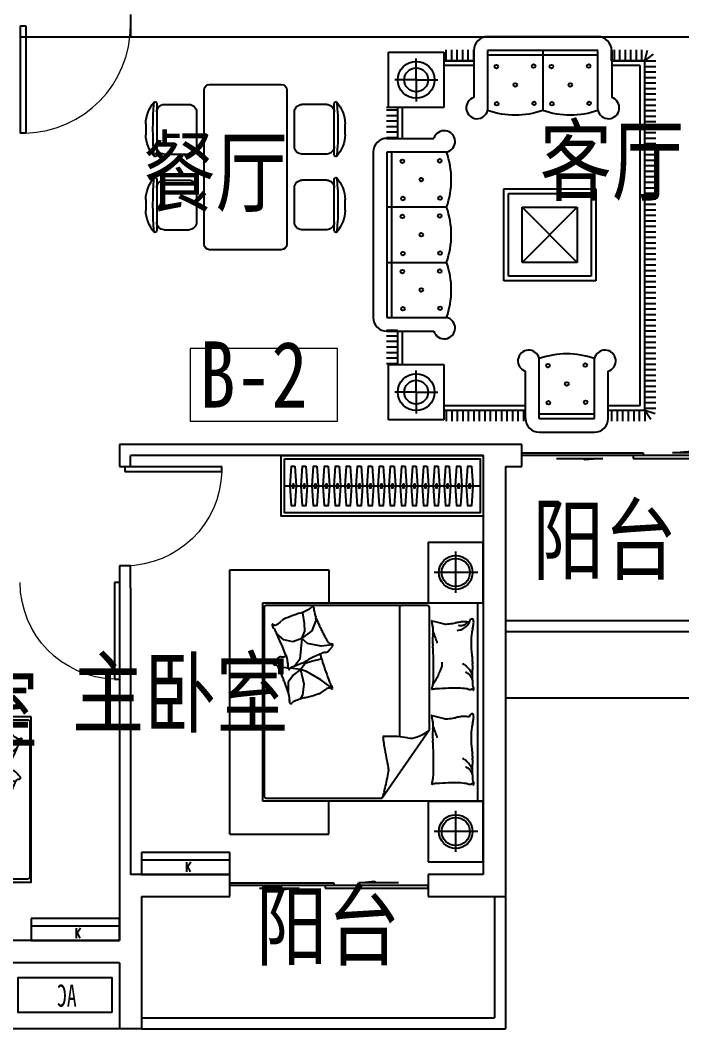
# Model space of a CAD drawing. Extents: x 963421 to 998221, y -625243 to -609443.
# Drawn here: x 984521 to 990521, y -625243 to -616093 of the extents above; entities that cross this region are included whole.
import ezdxf

# ---------------------------------------------------------------- set-up
doc = ezdxf.new("R2010")
doc.units = 0
doc.header["$LTSCALE"] = 1000
doc.header["$MEASUREMENT"] = 0
doc.linetypes.add('HIDDEN', pattern=[7.5, 5, -2.5])
doc.layers.get('0').update_dxf_attribs({"linetype": 'CONTINUOUS'})
for name, color, linetype in [('BATH', 8, 'CONTINUOUS'), ('Elec(电器)', 33, 'CONTINUOUS'), ('FURN', 8, 'CONTINUOUS'), ('j家具示意', 8, 'CONTINUOUS'), ('WALL', 2, 'CONTINUOUS'), ('WINDOW', 4, 'CONTINUOUS'), ('家具示意', 8, 'CONTINUOUS')]:
    doc.layers.add(name, color=color, linetype=linetype)
doc.layers.add('文字标注', color=121, linetype='CONTINUOUS', lineweight=0)
doc.styles.add('-黑体', font='simhei.ttf', dxfattribs={"width": 0.8})
doc.styles.add('_ZBHZ', font='simhei.ttf', dxfattribs={"width": 0.8})
doc.styles.add('DIM_FONT', font='ZBTXT.shx', dxfattribs={"width": 0.8})

# ---------------------------------------------------------------- blocks, each defined once
blk = doc.blocks.new('A$C6CA9292A')
at = {"layer": 'FURN'}
for p, q in [((2038.7, 3587), (1038.7, 3587)), ((140.9, 2945.7), (140.9, 3445.7)), ((140.9, 3445.7), (640.9, 3445.7)), ((390.9, 3195.7), (390.9, 3390.8)), ((640.9, 3445.7), (640.9, 2945.7)), ((663.3, 3367.5), (663.3, 3467.5)), ((713.3, 3367.5), (713.3, 3467.5)), ((763.3, 3367.5), (763.3, 3467.5)), ((813.3, 3367.5), (813.3, 3467.5)), ((863.3, 3367.5), (863.3, 3467.5)), ((913.3, 3367.5), (913.3, 3467.5)), ((913.7, 3462), (913.7, 3035.3)), ((2038.7, 3462), (1038.7, 3462)), ((1038.7, 3462), (1038.7, 2920.3)), ((2038.7, 3420.3), (1038.7, 3420.3)), ((1538.7, 3462), (1538.7, 2920.3)), ((2038.7, 2920.3), (2038.7, 3462)), ((2163.3, 3367.5), (2163.3, 3467.5)), ((2163.7, 3462), (2163.7, 3035.3)), ((2188.3, 3367.5), (2188.3, 3467.5)), ((2238.3, 3367.5), (2238.3, 3467.5)), ((2288.3, 3367.5), (2288.3, 3467.5)), ((2338.3, 3367.5), (2338.3, 3467.5)), ((2388.3, 3367.5), (2388.3, 3467.5)), ((2438.3, 3367.5), (2438.3, 3467.5)), ((2463.3, 3367.5), (2489.1, 3464.1)), ((2463.3, 3367.5), (2542.6, 3428.4)), ((640.9, 3367.5), (913.7, 3367.5)), ((913.7, 3367.5), (640.9, 3367.5)), ((913.7, 3325.8), (640.9, 3325.8)), ((2163.7, 3367.5), (2463.3, 3367.5)), ((2463.3, 3367.5), (2163.7, 3367.5)), ((2421.6, 3325.8), (2163.7, 3325.8)), ((2421.6, 241.4), (2421.6, 3325.8)), ((2463.3, 199.8), (2463.3, 3367.5)), ((2463.3, 3367.5), (2563.3, 3367.5)), ((2463.3, 3317.5), (2563.3, 3317.5)), ((2463.3, 3267.5), (2563.3, 3267.5)), ((2463.3, 3217.5), (2563.3, 3217.5)), ((390.9, 3195.7), (195.8, 3195.7)), ((390.9, 3195.7), (586, 3195.7)), ((390.9, 3195.7), (390.9, 3000.6)), ((2463.3, 3167.5), (2563.3, 3167.5)), ((2463.3, 3117.5), (2563.3, 3117.5)), ((2463.3, 3067.5), (2563.3, 3067.5)), ((221.3, 2945.7), (121.3, 2945.7)), ((640.9, 2945.7), (140.9, 2945.7)), ((221.3, 2945.7), (221.3, 2665.1)), ((262.9, 2945.7), (262.9, 2665.1)), ((2463.3, 3017.5), (2563.3, 3017.5)), ((2463.3, 2967.5), (2563.3, 2967.5)), ((221.3, 2920.7), (121.3, 2920.7)), ((221.3, 2870.7), (121.3, 2870.7)), ((2463.3, 2917.5), (2563.3, 2917.5)), ((2463.3, 2867.5), (2563.3, 2867.5)), ((221.3, 2820.7), (121.3, 2820.7)), ((221.3, 2770.7), (121.3, 2770.7)), ((2463.3, 2817.5), (2563.3, 2817.5)), ((2463.3, 2767.5), (2563.3, 2767.5)), ((221.3, 2720.7), (121.3, 2720.7)), ((221.3, 2670.7), (121.3, 2670.7)), ((125, 2665.1), (551.7, 2665.1)), ((2463.3, 2717.5), (2563.3, 2717.5)), ((2463.3, 2667.5), (2563.3, 2667.5)), ((2463.3, 2617.5), (2563.3, 2617.5)), ((2463.3, 2567.5), (2563.3, 2567.5)), ((0, 2540.1), (0, 1040.1)), ((666.7, 2540.1), (125, 2540.1)), ((125, 2540.1), (125, 1040.1)), ((166.7, 2540.1), (166.7, 1040.1)), ((2463.3, 2517.5), (2563.3, 2517.5)), ((2463.3, 2467.5), (2563.3, 2467.5)), ((2463.3, 2417.5), (2563.3, 2417.5)), ((2463.3, 2367.5), (2563.3, 2367.5)), ((2463.3, 2317.5), (2563.3, 2317.5)), ((1185.6, 2206.9), (2018.9, 2206.9)), ((1185.6, 1373.5), (1185.6, 2206.9)), ((2018.9, 2206.9), (2018.9, 1373.5)), ((2463.3, 2267.5), (2563.3, 2267.5)), ((2463.3, 2217.5), (2563.3, 2217.5)), ((1227.2, 2165.2), (1977.2, 2165.2)), ((1227.2, 1415.2), (1227.2, 2165.2)), ((1977.2, 2165.2), (1977.2, 1415.2)), ((2463.3, 2167.5), (2563.3, 2167.5)), ((2463.3, 2117.5), (2563.3, 2117.5)), ((666.7, 2040.1), (125, 2040.1)), ((1352.2, 2040.2), (1852.2, 2040.2)), ((1352.2, 1540.2), (1352.2, 2040.2)), ((1352.2, 2040.2), (1852.2, 1540.2)), ((1352.2, 1540.2), (1852.2, 2040.2)), ((1852.2, 2040.2), (1852.2, 1540.2)), ((2463.3, 2067.5), (2563.3, 2067.5)), ((2463.3, 2017.5), (2563.3, 2017.5)), ((2463.3, 1967.5), (2563.3, 1967.5)), ((2463.3, 1917.5), (2563.3, 1917.5)), ((2463.3, 1867.5), (2563.3, 1867.5)), ((2463.3, 1817.5), (2563.3, 1817.5)), ((2463.3, 1767.5), (2563.3, 1767.5)), ((2463.3, 1717.5), (2563.3, 1717.5)), ((2463.3, 1667.5), (2563.3, 1667.5)), ((2463.3, 1617.5), (2563.3, 1617.5)), ((2463.3, 1567.5), (2563.3, 1567.5)), ((125, 1540.1), (666.7, 1540.1)), ((1852.2, 1540.2), (1352.2, 1540.2)), ((2463.3, 1517.5), (2563.3, 1517.5)), ((2463.3, 1467.5), (2563.3, 1467.5)), ((2018.9, 1373.5), (1185.6, 1373.5)), ((1977.2, 1415.2), (1227.2, 1415.2)), ((2463.3, 1417.5), (2563.3, 1417.5)), ((2463.3, 1367.5), (2563.3, 1367.5)), ((2463.3, 1317.5), (2563.3, 1317.5)), ((2463.3, 1267.5), (2563.3, 1267.5)), ((2463.3, 1217.5), (2563.3, 1217.5)), ((2463.3, 1167.5), (2563.3, 1167.5)), ((2463.3, 1117.5), (2563.3, 1117.5)), ((125, 1040.1), (666.7, 1040.1)), ((2463.3, 1067.5), (2563.3, 1067.5)), ((2463.3, 1017.5), (2563.3, 1017.5)), ((221.3, 920.7), (121.3, 920.7)), ((125, 915.1), (551.7, 915.1)), ((221.3, 915.1), (221.3, 612.7)), ((262.9, 915.1), (262.9, 612.7)), ((2463.3, 967.5), (2563.3, 967.5)), ((2463.3, 917.5), (2563.3, 917.5)), ((221.3, 870.7), (121.3, 870.7)), ((2463.3, 867.5), (2563.3, 867.5)), ((221.3, 820.7), (121.3, 820.7)), ((221.3, 770.7), (121.3, 770.7)), ((2463.3, 817.5), (2563.3, 817.5)), ((2463.3, 767.5), (2563.3, 767.5)), ((221.3, 720.7), (121.3, 720.7)), ((221.3, 670.7), (121.3, 670.7)), ((1507, 125), (1507, 666.7)), ((2007, 125), (2007, 666.7)), ((2463.3, 717.5), (2563.3, 717.5)), ((2463.3, 667.5), (2563.3, 667.5)), ((221.3, 620.7), (121.3, 620.7)), ((140.9, 112.7), (140.9, 612.7)), ((140.9, 612.7), (640.9, 612.7)), ((390.9, 362.7), (390.9, 557.7)), ((640.9, 612.7), (640.9, 112.7)), ((1382, 125), (1382, 551.7)), ((2132, 125), (2132, 551.7)), ((2463.3, 617.5), (2563.3, 617.5)), ((2463.3, 567.5), (2563.3, 567.5)), ((2463.3, 517.5), (2563.3, 517.5)), ((2463.3, 467.5), (2563.3, 467.5)), ((2463.3, 417.5), (2563.3, 417.5)), ((2463.3, 367.5), (2563.3, 367.5)), ((390.9, 362.7), (195.8, 362.7)), ((390.9, 362.7), (390.9, 167.6)), ((390.9, 362.7), (586, 362.7)), ((2463.3, 317.5), (2563.3, 317.5)), ((640.9, 241.4), (1382, 241.4)), ((640.9, 199.8), (1382, 199.8)), ((663.3, 199.8), (663.3, 99.8)), ((713.3, 199.8), (713.3, 99.8)), ((763.3, 199.8), (763.3, 99.8)), ((813.3, 199.8), (813.3, 99.8)), ((863.3, 199.8), (863.3, 99.8)), ((913.3, 199.8), (913.3, 99.8)), ((963.3, 199.8), (963.3, 99.8)), ((1013.3, 199.8), (1013.3, 99.8)), ((1063.3, 199.8), (1063.3, 99.8)), ((1113.3, 199.8), (1113.3, 99.8)), ((1163.3, 199.8), (1163.3, 99.8)), ((1213.3, 199.8), (1213.3, 99.8)), ((1263.3, 199.8), (1263.3, 99.8)), ((1313.3, 199.8), (1313.3, 99.8)), ((1363.3, 199.8), (1363.3, 99.8)), ((2132, 241.4), (2421.6, 241.4)), ((2132, 199.8), (2463.3, 199.8)), ((2163.3, 199.8), (2163.3, 99.8)), ((2213.3, 199.8), (2213.3, 99.8)), ((2263.3, 199.8), (2263.3, 99.8)), ((2313.3, 199.8), (2313.3, 99.8)), ((2363.3, 199.8), (2363.3, 99.8)), ((2413.3, 199.8), (2413.3, 99.8)), ((2463.3, 267.5), (2563.3, 267.5)), ((2463.3, 217.5), (2563.3, 217.5)), ((2463.3, 199.8), (2518.8, 116.6)), ((2463.3, 199.8), (2557.9, 167.6)), ((2463.3, 199.8), (2463.3, 99.8)), ((640.9, 112.7), (140.9, 112.7)), ((1507, 166.7), (2007, 166.7)), ((1507, 125), (2007, 125)), ((1507, 0), (2007, 0))]:
    blk.add_line(p, q, dxfattribs=at)
for centre, radius in [((390.9, 3195.7), 166.7), ((390.9, 3195.7), 108.3), ((1117.8, 3316.1), 16.7), ((1455.3, 3320.3), 16.7), ((1617.8, 3316.1), 16.7), ((1955.3, 3320.3), 16.7), ((1288.7, 3149.5), 16.7), ((1788.7, 3149.5), 16.7), ((1122, 2978.6), 16.7), ((1459.5, 2982.8), 16.7), ((1622, 2978.6), 16.7), ((1959.5, 2982.8), 16.7), ((266.7, 2456.8), 16.7), ((604.2, 2461), 16.7), ((437.5, 2290.1), 16.7), ((270.8, 2119.3), 16.7), ((608.3, 2123.5), 16.7), ((266.7, 1956.8), 16.7), ((604.2, 1961), 16.7), ((437.5, 1790.1), 16.7), ((270.8, 1619.3), 16.7), ((608.3, 1623.5), 16.7), ((266.7, 1456.8), 16.7), ((604.2, 1461), 16.7), ((437.5, 1290.1), 16.7), ((270.8, 1119.3), 16.7), ((608.3, 1123.5), 16.7), ((1586.2, 604.2), 16.7), ((1923.7, 608.3), 16.7), ((390.9, 362.7), 166.7), ((390.9, 362.7), 108.3), ((1757, 437.5), 16.7), ((1590.3, 266.7), 16.7), ((1927.8, 270.8), 16.7)]:
    blk.add_circle(centre, radius, dxfattribs=at)
for centre, radius, start, end in [((1038.7, 3462), 125, 90, 180), ((2038.7, 3462), 125, 0, 90), ((942.7, 2941.4), 98.2, 107.20504, 347.59336), ((2134.6, 2941.4), 98.2, 192.40664, 72.79496), ((1288.7, 3627.4), 750, 250.52878, 289.47122), ((1788.7, 3627.4), 750, 250.52878, 289.47122), ((125, 2540.1), 125, 90, 180), ((645.6, 2636.1), 98.2, 282.40664, 162.79496), ((-40.4, 2290.1), 750, 340.52878, 19.47122), ((-40.4, 1790.1), 750, 340.52878, 19.47122), ((-40.4, 1290.1), 750, 340.52878, 19.47122), ((125, 1040.1), 125, 180, 270), ((645.6, 944.2), 98.2, 197.20504, 77.59336), ((1411.1, 645.6), 98.2, 12.40664, 252.79496), ((2103, 645.6), 98.2, 287.20504, 167.59336), ((1757, -40.4), 750, 70.52878, 109.47122), ((1507, 125), 125, 180, 270), ((2007, 125), 125, 270, 0)]:
    blk.add_arc(centre, radius, start, end, dxfattribs=at)
at = {"linetype": 'ByBlock', "style": 'DIM_FONT', "width": 0.8, "flags": 9}
for tag in ['XSIZE', 'YSIZE']:
    blk.add_attdef(tag, (2018.9, 1790.2), '', height=0.5, rotation=180, dxfattribs=at)
blk = doc.blocks.new('yyyy')
at = {"layer": 'FURN'}
for p, q in [((297784.3, 15207.2), (297784.3, 13807.2)), ((298484.3, 15257.2), (297834.3, 15257.2)), ((298534.3, 13807.2), (298534.3, 15207.2)), ((297355, 14620.6), (297355, 15080.6)), ((297422.5, 15075.6), (297647.5, 15075.6)), ((297715, 14693.1), (297715, 15008.1)), ((298603.5, 15008.1), (298603.5, 14693.1)), ((298896, 15075.6), (298671, 15075.6)), ((298963.5, 15080.6), (298963.5, 14620.6)), ((297255, 14801.1), (297255, 14900.2)), ((299063.5, 14900.2), (299063.5, 14801.1)), ((297422.5, 14625.6), (297647.5, 14625.6)), ((298896, 14625.6), (298671, 14625.6)), ((297355, 13933.8), (297355, 14393.8)), ((297422.5, 14388.8), (297647.5, 14388.8)), ((298896, 14388.8), (298671, 14388.8)), ((298963.5, 14393.8), (298963.5, 13933.8)), ((297715, 14006.3), (297715, 14321.3)), ((298603.5, 14321.3), (298603.5, 14006.3)), ((297255, 14114.2), (297255, 14213.4)), ((299063.5, 14213.4), (299063.5, 14114.2)), ((297422.5, 13938.8), (297647.5, 13938.8)), ((298896, 13938.8), (298671, 13938.8)), ((297834.3, 13757.2), (298484.3, 13757.2))]:
    blk.add_line(p, q, dxfattribs=at)
for centre, radius, start, end in [((297834.3, 15207.2), 50, 90, 180), ((298484.3, 15207.2), 50, 0, 90), ((297338.9, 15089.9), 10, 67.33001, 139.27346), ((297335, 15080.6), 20, 0, 67.33001), ((298983.5, 15080.6), 20, 112.66999, 180), ((298979.7, 15089.9), 10, 40.72654, 112.66999), ((297570.5, 14890.5), 315.6, 139.27346, 178.23486), ((300032.9, 14850.6), 2712.7, 174.8023, 185.1977), ((297422.5, 15008.1), 67.5, 90, 180), ((297647.5, 15008.1), 67.5, 0, 90), ((298671, 15008.1), 67.5, 90, 180), ((298896, 15008.1), 67.5, 0, 90), ((298748.1, 14890.5), 315.6, 1.76514, 40.72654), ((296285.7, 14850.6), 2712.7, 354.8023, 5.1977), ((297570.5, 14810.8), 315.6, 181.76514, 220.72654), ((298748.1, 14810.8), 315.6, 319.27346, 358.23486), ((297422.5, 14693.1), 67.5, 180, 270), ((297647.5, 14693.1), 67.5, 270, 0), ((298671, 14693.1), 67.5, 180, 270), ((298896, 14693.1), 67.5, 270, 0), ((297338.9, 14611.4), 10, 220.72654, 292.66999), ((297335, 14620.6), 20, 292.66999, 0), ((298983.5, 14620.6), 20, 180, 247.33001), ((298979.7, 14611.4), 10, 247.33001, 319.27346), ((297570.5, 14203.7), 315.6, 139.27346, 178.23486), ((300032.9, 14163.8), 2712.7, 174.8023, 185.1977), ((297338.9, 14403), 10, 67.33001, 139.27346), ((297335, 14393.8), 20, 0, 67.33001), ((297422.5, 14321.3), 67.5, 90, 180), ((297647.5, 14321.3), 67.5, 0, 90), ((298671, 14321.3), 67.5, 90, 180), ((298896, 14321.3), 67.5, 0, 90), ((298983.5, 14393.8), 20, 112.66999, 180), ((298979.7, 14403), 10, 40.72654, 112.66999), ((296285.7, 14163.8), 2712.7, 354.8023, 5.1977), ((298748.1, 14203.7), 315.6, 1.76514, 40.72654), ((297570.5, 14124), 315.6, 181.76514, 220.72654), ((298748.1, 14124), 315.6, 319.27346, 358.23486), ((297422.5, 14006.3), 67.5, 180, 270), ((297647.5, 14006.3), 67.5, 270, 0), ((298671, 14006.3), 67.5, 180, 270), ((298896, 14006.3), 67.5, 270, 0), ((297338.9, 13924.6), 10, 220.72654, 292.66999), ((297335, 13933.8), 20, 292.66999, 0), ((298983.5, 13933.8), 20, 180, 247.33001), ((298979.7, 13924.6), 10, 247.33001, 319.27346), ((297834.3, 13807.2), 50, 180, 270), ((298484.3, 13807.2), 50, 270, 0)]:
    blk.add_arc(centre, radius, start, end, dxfattribs=at)
blk = doc.blocks.new('*U38')
blk.add_line((-970, -275), (804.4, -275))
for points in [[(-1000, 0), (834.4, 0), (834.4, -550), (-1000, -550)], [(-970, -30), (804.4, -30), (804.4, -520), (-970, -520)]]:
    blk.add_lwpolyline(points, close=True)
at = {"elevation": 0}
for points in [[(-874, -95), (-862, -275), (-874, -455), (-906, -455), (-918, -275), (-906, -95)], [(-774, -95), (-762, -275), (-774, -455), (-806, -455), (-818, -275), (-806, -95)], [(-674, -95), (-662, -275), (-674, -455), (-706, -455), (-718, -275), (-706, -95)], [(-574, -95), (-562, -275), (-574, -455), (-606, -455), (-618, -275), (-606, -95)], [(-474, -95), (-462, -275), (-474, -455), (-506, -455), (-518, -275), (-506, -95)], [(-374, -95), (-362, -275), (-374, -455), (-406, -455), (-418, -275), (-406, -95)], [(-274, -95), (-262, -275), (-274, -455), (-306, -455), (-318, -275), (-306, -95)], [(-174, -95), (-162, -275), (-174, -455), (-206, -455), (-218, -275), (-206, -95)], [(-74, -95), (-62, -275), (-74, -455), (-106, -455), (-118, -275), (-106, -95)], [(26, -95), (38, -275), (26, -455), (-6, -455), (-18, -275), (-6, -95)], [(126, -95), (138, -275), (126, -455), (94, -455), (82, -275), (94, -95)], [(226, -95), (238, -275), (226, -455), (194, -455), (182, -275), (194, -95)], [(326, -95), (338, -275), (326, -455), (294, -455), (282, -275), (294, -95)], [(426, -95), (438, -275), (426, -455), (394, -455), (382, -275), (394, -95)], [(526, -95), (538, -275), (526, -455), (494, -455), (482, -275), (494, -95)], [(626, -95), (638, -275), (626, -455), (594, -455), (582, -275), (594, -95)], [(726, -95), (738, -275), (726, -455), (694, -455), (682, -275), (694, -95)]]:
    blk.add_lwpolyline(points, close=True, dxfattribs=at)
at = {"ltscale": 15, "elevation": 0}
for points in [[(-894, -255), (-886, -255), (-886, -295), (-894, -295)], [(-794, -255), (-786, -255), (-786, -295), (-794, -295)], [(-694, -255), (-686, -255), (-686, -295), (-694, -295)], [(-594, -255), (-586, -255), (-586, -295), (-594, -295)], [(-494, -255), (-486, -255), (-486, -295), (-494, -295)], [(-394, -255), (-386, -255), (-386, -295), (-394, -295)], [(-294, -255), (-286, -255), (-286, -295), (-294, -295)], [(-194, -255), (-186, -255), (-186, -295), (-194, -295)], [(-94, -255), (-86, -255), (-86, -295), (-94, -295)], [(6, -255), (14, -255), (14, -295), (6, -295)], [(106, -255), (114, -255), (114, -295), (106, -295)], [(206, -255), (214, -255), (214, -295), (206, -295)], [(306, -255), (314, -255), (314, -295), (306, -295)], [(406, -255), (414, -255), (414, -295), (406, -295)], [(506, -255), (514, -255), (514, -295), (506, -295)], [(606, -255), (614, -255), (614, -295), (606, -295)], [(706, -255), (714, -255), (714, -295), (706, -295)]]:
    blk.add_lwpolyline(points, close=True, dxfattribs=at)
blk = doc.blocks.new('A$C04A21AEC')
at = {"layer": '家具示意'}
for p, q in [((500, 550), (0, 550)), ((0, 550), (0, 0)), ((500, 0), (500, 550)), ((250, 459.6), (250, 85.7)), ((50.4, 275), (444.8, 275)), ((500, 0), (0, 0))]:
    blk.add_line(p, q, dxfattribs=at)
for radius in [153, 127.5]:
    blk.add_circle((250, 275), radius, dxfattribs=at)
blk = doc.blocks.new('A$C6E3D31D3')
at = {"layer": '家具示意'}
for p, q in [((1400.5, 2400), (1400.5, 2100)), ((2300.5, 2400), (1400.5, 2400)), ((2300.5, 2400), (2300.5, 0)), ((0.5, 2100), (2000.5, 2100)), ((0.5, 300), (0.5, 2100)), ((52.9, 300), (52.9, 2100)), ((489, 1453.5), (916.4, 2071.6)), ((1968.3, 2071.6), (916.4, 2071.6)), ((1988.3, 345.8), (1988.3, 2051.6)), ((2000.5, 2100), (2000.5, 300)), ((686.7, 1526), (782.1, 1512.4)), ((761.6, 345.8), (761.6, 1515.3)), ((782.1, 1512.4), (912.2, 1514.1)), ((489, 1453.5), (489, 345.8)), ((438.8, 1329.6), (356.2, 1350.2)), ((468.8, 1322.1), (438.8, 1329.6)), ((1626.9, 1034), (1640.8, 1136.8)), ((1640.8, 1136.8), (1660.8, 1172.8)), ((1769.2, 1020.1), (1769.2, 1113)), ((1368.9, 1077.6), (1472.9, 998.4)), ((1658.5, 905.5), (1626.9, 1034)), ((1721.8, 954.9), (1769.2, 1020.1)), ((1472.9, 998.4), (1603.2, 923.3)), ((1603.2, 923.3), (1658.5, 905.5)), ((1658.5, 905.5), (1721.8, 954.9)), ((1559.8, 828.4), (1470.9, 808.6)), ((1617.1, 848.2), (1559.8, 828.4)), ((1658.5, 905.5), (1617.1, 848.2)), ((1644.7, 847.3), (1701, 870.3)), ((1658.5, 905.5), (1752.7, 893.7)), ((1664.4, 810), (1700.5, 859.9)), ((1700.5, 859.9), (1709.1, 872)), ((1701, 870.3), (1744.5, 888.1)), ((1767.4, 891.9), (1862, 880)), ((1645.5, 624.3), (1664.4, 810)), ((1368.8, 681), (1471.9, 694.8)), ((1471.9, 694.8), (1594, 669)), ((1594, 669), (1645.5, 624.3)), ((1645.5, 624.3), (1728, 655.2)), ((1728, 655.2), (1810.5, 634.6)), ((1552.7, 555.4), (1514.9, 460.8)), ((1645.5, 624.3), (1552.7, 555.4)), ((1645.5, 624.3), (1618, 557.2)), ((1618, 557.2), (1621.5, 488.4)), ((1810.5, 634.6), (1873.1, 581)), ((438.8, 470.3), (356.2, 491)), ((468.8, 462.8), (438.8, 470.3)), ((1514.9, 460.8), (1518.3, 436.8)), ((1621.5, 488.4), (1638.6, 390.3)), ((1638.6, 390.3), (1645.1, 387)), ((2000.5, 300), (0.5, 300)), ((509, 325.8), (1968.3, 325.8)), ((1400.5, 0), (1400.5, 300)), ((2300.5, 0), (1400.5, 0))]:
    blk.add_line(p, q, dxfattribs=at)
for centre, radius, start, end in [((1531.9, 1835.9), 657.4, 164.06481, 167.07446), ((2664.3, 1512.5), 1835.1, 162.26361, 164.06481), ((1968.3, 2051.6), 20, 0, 90), ((114.8, 1939.6), 28.9, 175.69746, 210.65125), ((111, 1939.9), 25.1, 158.2117, 175.69746), ((90.9, 1947.9), 3.42, 109.56397, 158.2117), ((90.5, 1949), 2.32, 348.10694, 109.56397), ((43.6, 1897.4), 53.9, 5.25919, 30.65125), ((97, 1947.6), 4.28, 168.10694, 248.0096), ((101.2, 1958.1), 15.6, 248.0096, 291.42098), ((118.9, 1913.1), 32.8, 81.86652, 111.42098), ((88.7, 1702), 246, 77.89054, 81.86652), ((182, 2136.4), 198.3, 257.89054, 262.3191), ((277.5, 2844.8), 913.1, 262.3191, 266.63125), ((263.7, 2610.8), 678.7, 266.63125, 271.63309), ((244.1, 3297.1), 1365.2, 271.63309, 273.05496), ((-409.8, 15549.9), 13635.6, 273.05496, 273.50486), ((404.2, 2260.5), 321.2, 273.50486, 279.99836), ((463.3, 1925.1), 19.3, 73.30223, 99.99836), ((393.3, 1950.1), 76.7, 332.71588, 343.77885), ((383, 1953.1), 87.5, 343.77885, 352.87961), ((468.5, 1942.4), 1.32, 352.87961, 73.30223), ((4852.7, 1073.7), 4064.6, 167.07446, 169.27244), ((194.3, 1883.8), 99.2, 175.78412, 195.93524), ((-720.1, 1827.1), 820.8, 1.90789, 5.25919), ((194.3, 1883.8), 99.2, 195.93524, 216.08636), ((-1393.2, 1804.7), 1494.3, 359.42426, 1.90789), ((1615.9, 1808.3), 1164, 176.42603, 179.71346), ((599.8, 1871.7), 145.9, 167.13096, 176.42603), ((501.7, 1894.1), 45.3, 152.71588, 167.13096), ((916.3, 1819.5), 58.1, 169.27244, 187.73038), ((-772.1, 1798.4), 873.2, 355.19815, 359.42426), ((319.8, 1892.4), 234, 200.86028, 207.23959), ((180, 1820.4), 76.8, 207.23959, 218.38857), ((194.3, 1883.8), 99.2, 216.08636, 233.82335), ((426.8, 2016), 391.6, 218.38857, 223.81151), ((194.3, 1883.8), 99.2, 233.82335, 251.56035), ((306.7, 1900.7), 225.2, 223.81151, 230.96506), ((6170.4, 1785.5), 5718.5, 179.71346, 180.97038), ((1051.1, 1837.8), 194.2, 187.73038, 193.1904), ((-1587.4, 1219.4), 2515.8, 11.67414, 13.1904), ((386.7, 1701.1), 289.7, 175.19815, 182.53859), ((249.5, 1695), 152.4, 182.53859, 190.18988), ((-421.4, 1574.4), 529.3, 6.0867, 10.18988), ((195.9, 1764.1), 49.3, 230.96506, 241.68324), ((267.4, 1896.9), 200.2, 241.68324, 246.99723), ((3814.4, 1745.6), 3362.2, 180.97038, 182.60963), ((-1658.1, 1204.8), 2588, 9.49502, 11.67414), ((-938.2, 1519.3), 1049, 0, 6.0867), ((1670.9, 1647.9), 1216.5, 182.60963, 184.61758), ((-2833.8, 1008.2), 3780.1, 7.692, 9.49502), ((-571.9, 1519.3), 682.7, 352.45315, 360), ((-251.5, 1207.2), 738.7, 23.48441, 25.31107), ((-251.5, 1207.2), 738.7, 21.65774, 23.48441), ((-251.5, 1207.2), 738.7, 19.42798, 21.65774), ((231.5, 1493.2), 230.1, 348.44144, 2.74906), ((-941.8, 1436.9), 1404.8, 2.74906, 4.61758), ((728.3, 1164.7), 375.1, 110.14884, 129.64454), ((661.2, 1347.7), 180.1, 81.86442, 110.14884), ((391.2, 1313), 304.8, 164.25602, 171.56281), ((-135.3, 1461.5), 242.2, 344.25602, 352.45315), ((-251.5, 1207.2), 738.7, 17.19822, 19.42798), ((599.9, 1417.9), 145.9, 168.44144, 186.43405), ((573.9, 1414.9), 119.7, 186.43405, 197.38641), ((240.4, 1310.5), 229.7, 9.4841, 17.38641), ((249.1, 1334.1), 161.1, 171.56281, 180), ((178.4, 1334.1), 90.4, 180, 191.27238), ((102.6, 1319), 13.1, 191.27238, 296.58052), ((93.2, 1337.8), 34.2, 296.58052, 355.59979), ((180.4, 1824), 491.8, 263.76764, 270), ((180.4, 1536.1), 204, 270, 279.68437), ((66.3, 2204.5), 882, 279.68437, 282.19838), ((319.7, 1032.5), 317.1, 98.00505, 102.19838), ((367.3, 694.1), 658.8, 92.66488, 98.00505), ((339.8, 1284.6), 67.7, 75.95481, 92.66488), ((199.9, 1303.8), 270.8, 4.08294, 9.4841), ((469.1, 1323), 0.917, 255.95506, 4.08294), ((716.5, 3661.5), 2661.9, 290.77727, 291.9373), ((1682.8, 1262.4), 75.5, 291.9373, 315.09547), ((1748.1, 1197.3), 16.8, 84.64276, 135.09547), ((1749.2, 1208.2), 5.8, 27.29586, 84.64276), ((1709.1, 1187.5), 50.9, 8.64435, 27.29586), ((1700.2, 1186.2), 59.9, 352.216, 8.64435), ((1332.7, 1254.5), 194, 300.90563, 309.70047), ((1508.3, 1042.9), 81, 116.07349, 129.70047), ((1559.1, 939.2), 196.5, 107.8396, 116.07349), ((2112.5, -780.4), 2003, 105.26254, 107.8396), ((2019.1, -438.1), 1648.1, 103.841, 105.26254), ((1494.3, 1691.8), 545.4, 283.841, 286.31224), ((1597, 1340.8), 179.8, 286.31224, 290.77727), ((1821.9, 1169.5), 63, 172.216, 188.22934), ((2185.1, 1222.1), 430, 188.22934, 196.35275), ((2371, 1276.6), 623.6, 196.35275, 203.0962), ((114.8, 1080.4), 28.9, 175.69746, 210.65125), ((111, 1080.6), 25.1, 158.2117, 175.69746), ((90.9, 1088.7), 3.42, 109.56397, 158.2117), ((90.5, 1089.7), 2.32, 348.10694, 109.56397), ((43.6, 1038.2), 53.9, 5.25919, 30.65125), ((97, 1088.4), 4.28, 168.10694, 248.0096), ((194.3, 1024.5), 99.2, 175.78412, 195.93524), ((101.2, 1098.9), 15.6, 248.0096, 291.42098), ((-720.1, 967.9), 820.8, 1.90789, 5.25919), ((118.9, 1053.8), 32.8, 81.86652, 111.42098), ((88.7, 842.7), 246, 77.89054, 81.86652), ((182, 1277.2), 198.3, 257.89054, 262.3191), ((277.5, 1985.5), 913.1, 262.3191, 266.63125), ((263.7, 1751.6), 678.7, 266.63125, 271.63309), ((244.1, 2437.8), 1365.2, 271.63309, 273.05496), ((-409.8, 14690.7), 13635.6, 273.05496, 273.50486), ((404.2, 1401.2), 321.2, 273.50486, 279.99836), ((1046.5, 609.1), 728.6, 144.17371, 147.86502), ((1615.9, 949), 1164, 176.42603, 179.71346), ((599.8, 1012.5), 145.9, 167.13096, 176.42603), ((501.7, 1034.9), 45.3, 152.71588, 167.13096), ((463.3, 1065.9), 19.3, 73.30223, 99.99836), ((393.3, 1090.8), 76.7, 332.71588, 343.77885), ((383, 1093.8), 87.5, 343.77885, 352.87961), ((468.5, 1083.1), 1.32, 352.87961, 73.30223), ((1404.1, 1075.1), 35.2, 176.05164, 200.34521), ((1373.3, 1077.3), 4.43, 103.28084, 176.05164), ((1427.4, 1083.8), 60.1, 200.34521, 218.58539), ((1373.8, 1075.4), 6.3, 36.57918, 103.28084), ((1390.2, 1087.6), 14.2, 216.57918, 259.59261), ((1318.5, 996.9), 79.2, 22.70692, 38.58539), ((1401.6, 1149.6), 77.1, 259.59261, 267.27138), ((619.4, 704.3), 837.1, 20.12867, 22.70692), ((1398.6, 1087.8), 15.3, 267.27138, 284.57091), ((1392.6, 1111.1), 39.3, 284.57091, 296.81793), ((1251.5, 1390.1), 352, 296.81793, 300.90563), ((7167.7, 3322.2), 5838.3, 203.0962, 203.45233), ((-772.1, 939.2), 873.2, 355.19815, 359.42426), ((194.3, 1024.5), 99.2, 195.93524, 216.08636), ((-1393.2, 945.4), 1494.3, 359.42426, 1.90789), ((319.8, 1033.2), 234, 200.86028, 207.23959), ((180, 961.2), 76.8, 207.23959, 218.38857), ((194.3, 1024.5), 99.2, 216.08636, 233.82335), ((194.3, 1024.5), 99.2, 233.82335, 251.56035), ((852.8, 712.1), 506.6, 155.67347, 159.32572), ((1696.2, 330.8), 1432.3, 153.50152, 155.67347), ((694.2, 830.4), 312.6, 147.86502, 153.50152), ((6170.4, 926.2), 5718.5, 179.71346, 180.97038), ((-3377.8, -760.7), 5094.2, 19.08362, 20.12867), ((-3786.1, -1429.8), 6101.9, 23.10398, 23.45233), ((-28.2, 173.4), 2016.2, 22.01877, 23.10398), ((4712.3, 2090.4), 3097.2, 202.01877, 202.89436), ((386.7, 841.9), 289.7, 175.19815, 182.53859), ((249.5, 835.8), 152.4, 182.53859, 190.18988), ((426.8, 1156.7), 391.6, 218.38857, 223.81151), ((306.7, 1041.5), 225.2, 223.81151, 230.96506), ((195.9, 904.9), 49.3, 230.96506, 241.68324), ((267.4, 1037.7), 200.2, 241.68324, 246.99723), ((646.5, 855.3), 272.1, 175.91723, 183.5552), ((433, 870.5), 58, 159.32572, 175.91723), ((3814.4, 886.3), 3362.2, 180.97038, 182.60963), ((-1535.7, -123.4), 3145, 16.60846, 19.08362), ((837.8, 2191), 1565.2, 297.08835, 299.93597), ((1725.8, 648.9), 214.3, 112.23548, 119.93597), ((1735.8, 909.4), 23.1, 292.23548, 342.81326), ((1762.2, 901.2), 4.67, 19.37993, 162.81326), ((1758, 899.7), 9.2, 355.74068, 19.37993), ((1801, 896.5), 34, 175.74068, 187.98224), ((1961, 918.9), 195.5, 187.98224, 194.88069), ((1598.7, 822.7), 179.4, 7.67836, 14.88069), ((1705.9, 837.1), 71.2, 355.48816, 7.67836), ((1843, 826.3), 66.3, 175.48816, 188.12157), ((1892.1, 899.5), 35.9, 202.89436, 268.84961), ((1384.9, 1257.4), 660.5, 318.38902, 319.38782), ((2176.7, 578.4), 382.5, 138.07538, 139.38782), ((1891.1, 850.9), 12.7, 316.7905, 88.84961), ((1925.7, 803.8), 45.2, 131.47671, 138.07538), ((1849.6, 889.9), 69.7, 311.47671, 316.7905), ((-421.4, 715.2), 529.3, 6.0867, 10.18988), ((-938.2, 660.1), 1049, 0, 6.0867), ((1670.9, 788.6), 1216.5, 182.60963, 184.61758), ((1561.1, 586.2), 217.6, 136.47756, 142.78491), ((1459.4, 682.7), 77.4, 125.89357, 136.47756), ((1427.3, 727.1), 22.6, 81.95082, 125.89357), ((1436.9, 794.9), 45.8, 261.95082, 292.41622), ((1070.9, 1682), 1005.4, 292.41622, 295.05285), ((1366.4, 742.2), 116.6, 10.73662, 16.60846), ((782.4, 2299.3), 1686.8, 295.05285, 297.08835), ((1892.7, 833.4), 116.6, 188.12157, 201.00435), ((4719.9, 1918.9), 3145, 201.00435, 203.4795), ((2120.7, -166.9), 1005.4, 108.02034, 109.34479), ((1823.9, 745.7), 45.8, 77.55494, 108.02034), ((1838.6, 812.5), 22.6, 257.55494, 301.49769), ((1810, 859.2), 77.4, 301.49769, 312.08167), ((1716, 963.3), 217.6, 312.08167, 318.38902), ((-571.9, 660.1), 682.7, 352.45315, 360), ((-251.5, 348), 738.7, 23.48441, 25.31107), ((-251.5, 348), 738.7, 21.65774, 23.48441), ((231.5, 634), 230.1, 348.44144, 2.74906), ((-941.8, 577.6), 1404.8, 2.74906, 4.61758), ((1377.9, 684.8), 12.7, 141.18639, 273.24549), ((1422.3, 649.1), 69.7, 135.8726, 141.18639), ((1339.8, 729.1), 45.2, 315.8726, 322.47126), ((1072.3, 934.6), 382.5, 322.47126, 323.7837), ((1380.6, 636.3), 35.9, 27.29024, 93.24549), ((1913.8, 318.3), 660.5, 142.78491, 143.7837), ((-1339.9, -767.3), 3097.2, 26.41465, 27.29024), ((6507.8, 2695.5), 5094.2, 203.4795, 204.52455), ((-135.3, 602.2), 242.2, 344.25602, 352.45315), ((251.7, 411.8), 139.9, 95.63113, 106.51498), ((-251.5, 348), 738.7, 19.42798, 21.65774), ((-251.5, 348), 738.7, 17.19822, 19.42798), ((599.9, 558.6), 145.9, 168.44144, 186.43405), ((3239.6, 1507.5), 2016.2, 206.41465, 207.49986), ((6863.6, 3394), 6101.9, 207.49986, 207.84822), ((2634.7, 928.4), 837.1, 204.52455, 207.1028), ((249.1, 474.9), 161.1, 171.56281, 180), ((178.4, 474.9), 90.4, 180, 191.27238), ((391.2, 453.8), 304.8, 164.25602, 171.56281), ((93.2, 478.6), 34.2, 296.58052, 355.59979), ((180.4, 964.8), 491.8, 263.76764, 270), ((251.7, 411.8), 139.9, 135.09762, 152.79641), ((215.8, 421.2), 89.9, 131.44291, 143.73593), ((251.7, 411.8), 139.9, 117.39883, 135.09762), ((191.1, 449.1), 52.6, 115.35512, 131.44291), ((233.3, 360.1), 151.1, 111.81492, 115.35512), ((253.5, 309.5), 205.6, 108.7799, 111.81492), ((180.4, 676.9), 204, 270, 279.68437), ((251.7, 411.8), 139.9, 106.51498, 117.39883), ((205.4, 451), 56.2, 90, 108.7799), ((205.4, 415.6), 91.5, 75.31489, 90), ((66.3, 1345.3), 882, 279.68437, 282.19838), ((319.7, 173.2), 317.1, 98.00505, 102.19838), ((367.3, -165.1), 658.8, 92.66488, 98.00505), ((339.8, 425.3), 67.7, 75.95481, 92.66488), ((573.9, 555.7), 119.7, 186.43405, 197.38641), ((240.4, 451.3), 229.7, 9.4841, 17.38641), ((199.9, 444.5), 270.8, 4.08294, 9.4841), ((469.1, 463.7), 0.917, 255.95506, 4.08294), ((-3693.8, -2183.6), 5838.3, 27.49208, 27.84822), ((932.1, 223.6), 623.6, 20.74863, 27.49208), ((1774.3, 522.7), 81, 300.46937, 314.09635), ((1965.6, 325.2), 194, 125.30151, 134.09635), ((2056.9, 196.2), 352, 121.21381, 125.30151), ((1894.9, 463.6), 39.3, 108.96679, 121.21381), ((1887.1, 486.4), 15.3, 91.66726, 108.96679), ((1888.9, 424.6), 77.1, 83.98849, 91.66726), ((1960, 583.2), 79.2, 207.1028, 222.98127), ((1895.5, 487.2), 14.2, 40.97506, 83.98849), ((1858.1, 488.2), 60.1, 24.74109, 42.98127), ((1910.9, 500.6), 6.3, 220.97506, 287.67673), ((1880.7, 498.6), 35.2, 0.44752, 24.74109), ((1911.5, 498.8), 4.43, 287.67673, 0.44752), ((102.6, 459.8), 13.1, 191.27238, 296.58052), ((1113.2, 292.2), 430, 12.62522, 20.74863), ((1471.3, 372.4), 63, 356.61188, 12.62522), ((1593.9, 365.2), 59.9, 176.61188, 193.04023), ((2764.4, -2027.5), 2661.9, 115.17315, 116.33318), ((1708.7, 218.9), 179.8, 110.70812, 115.17315), ((1838, -123.2), 545.4, 108.23689, 110.70812), ((1151.5, 1960.2), 1648.1, 288.23689, 289.65842), ((1032.1, 2294.4), 2003, 289.65842, 292.23548), ((1715.7, 622.2), 196.5, 292.23548, 300.46937), ((509, 345.8), 20, 180, 270), ((741.6, 345.8), 20, 270, 0), ((1585.2, 363.1), 50.9, 193.04023, 211.69174), ((1546.8, 339.4), 5.8, 211.69174, 269.03864), ((1547, 350.4), 16.8, 269.03864, 319.49135), ((1617.2, 290.5), 75.5, 116.33318, 139.49135), ((1968.3, 345.8), 20, 270, 0)]:
    blk.add_arc(centre, radius, start, end, dxfattribs=at)
at = {"layer": '家具示意', "style": 'DIM_FONT', "width": 0.8, "flags": 9}
for tag in ['YSIZE', 'XSIZE']:
    blk.add_attdef(tag, (0.5, 300), '', height=0.5, rotation=90, dxfattribs=at)
blk = doc.blocks.new('A$C7736197B')
for name, p in [('A$C04A21AEC', (0, 2350)), ('A$C6E3D31D3', (-0.5, 250)), ('A$C04A21AEC', (0, 0))]:
    blk.add_blockref(name, p)
blk = doc.blocks.new('A$C345B1298')
at = {"layer": '家具示意'}
for p, q in [((0, 500), (500, 500)), ((0, 500), (0, 0)), ((500, 0), (500, 500)), ((250, 65.4), (250, 439.3)), ((449.6, 250), (55.2, 250)), ((0, 0), (500, 0))]:
    blk.add_line(p, q, dxfattribs=at)
for radius in [153, 127.5]:
    blk.add_circle((250, 250), radius, dxfattribs=at)
blk = doc.blocks.new('A$C249E5B17')
at = {"layer": 'j家具示意'}
for p, q in [((52.9, 0), (52.9, 1500)), ((489, 853.5), (916.4, 1471.6)), ((1968.3, 1471.6), (916.4, 1471.6)), ((1988.3, 45.8), (1988.3, 1451.6)), ((761.6, 45.8), (761.6, 915.3)), ((489, 853.5), (489, 45.8)), ((1626.9, 734), (1640.8, 836.8)), ((1640.8, 836.8), (1660.8, 872.8)), ((1368.9, 777.6), (1472.9, 698.4)), ((1658.5, 605.5), (1626.9, 734)), ((1769.2, 720.1), (1769.2, 813)), ((1472.9, 698.4), (1603.2, 623.3)), ((1658.5, 605.5), (1721.8, 654.9)), ((1721.8, 654.9), (1769.2, 720.1)), ((1603.2, 623.3), (1658.5, 605.5)), ((1658.5, 605.5), (1617.1, 548.2)), ((1658.5, 605.5), (1752.7, 593.7)), ((1664.4, 510), (1700.5, 559.9)), ((1700.5, 559.9), (1709.1, 572)), ((1767.4, 591.9), (1862, 580)), ((1559.8, 528.4), (1470.9, 508.6)), ((1617.1, 548.2), (1559.8, 528.4)), ((1645.5, 324.3), (1664.4, 510)), ((1368.8, 381), (1471.9, 394.8)), ((1471.9, 394.8), (1594, 369)), ((1594, 369), (1645.5, 324.3)), ((1645.5, 324.3), (1552.7, 255.4)), ((1645.5, 324.3), (1618, 257.2)), ((1645.5, 324.3), (1728, 355.2)), ((1728, 355.2), (1810.5, 334.6)), ((1810.5, 334.6), (1873.1, 281)), ((1552.7, 255.4), (1514.9, 160.8)), ((1618, 257.2), (1621.5, 188.4)), ((1621.5, 188.4), (1638.6, 90.3)), ((1514.9, 160.8), (1518.3, 136.8)), ((509, 25.8), (1968.3, 25.8)), ((1638.6, 90.3), (1645.1, 87))]:
    blk.add_line(p, q, dxfattribs=at)
blk.add_lwpolyline([(2000.5, 0), (0.5, 0), (0.5, 1500), (2000.5, 1500)], close=True, dxfattribs=at)
for points in [[(912.2, 914.1, 0.007867), (894.4, 1031.7, 0.009508), (876.4, 1128.5, 0.006616), (862, 1193.5, -0.023828), (858.7, 1211.7, -0.080713), (859.2, 1230.3, -0.009591), (891.1, 1382.9, -0.013133), (899.7, 1416.4, -0.007859), (916.4, 1471.6)], [(127.3, 810.2, -0.263368), (108.5, 782.3, -0.494818), (89.8, 791.4, -0.049225), (88, 809.1, -0.036831), (89.8, 832.8, -0.031893), (97.9, 870.7, 0.035782), (104.9, 904.6, 0.032941), (110.8, 994.3, 0.026564), (104.9, 1105.5, 0.017905), (99.5, 1143, -0.033397), (97.3, 1163.3, -0.03204), (98, 1200.3, 0.018442), (101, 1264.7, 0.010837), (100.3, 1329.4, 0.014624), (97.3, 1377.3, 0.111249), (90, 1399.9, -0.153708), (86, 1416.8, -0.076444), (87.7, 1424.2, -0.215512), (89.8, 1426.2, -0.585858), (92.8, 1423.5, 0.363489), (95.4, 1418.6, 0.191716), (106.9, 1418.6, -0.129675), (123.5, 1420.5, -0.01735), (140.3, 1417.5, 0.019326), (155.4, 1414.9, 0.018818), (223.8, 1408.3, 0.021828), (283.1, 1407.4, 0.006204), (316.9, 1408.8, 0.001963), (423.8, 1414.9, 0.028341), (459.9, 1419.2, -0.117014), (468.8, 1418.6, -0.36606), (469.8, 1417.2, -0.03973), (467, 1403.6, -0.048309), (461.5, 1389.9, 0.062981), (457.6, 1379.2, 0.04058), (454.2, 1355.8, 0.014345), (451.9, 1289.1, 0.005484), (452.7, 1163.6, 0.007153), (455.7, 1067.5, 0.008762), (458.4, 1024.9, -0.008153), (461.3, 979.2, -0.06251), (456.9, 922.1, 0.078669), (454.9, 876.5, 0.047825), (459.6, 854.1, -0.034494), (467, 823.4, -0.023571), (470, 798, -0.510228), (468.8, 797.1), (438.8, 804.6), (356.2, 825.2, 0.073041), (336.7, 827.2, 0.023305), (275.5, 821.5, 0.018299), (252.7, 817.4, -0.01097), (214.7, 810.1, -0.042281), (180.4, 807.2, -0.027201), (127, 810.1)], [(95.4, 1366.1, 0.088153), (98.9, 1331.5, 0.088153), (114.2, 1300.3, 0.077547), (135.8, 1278.7, 0.077547), (162.9, 1264.7)], [(101.1, 1284.1, 0.027842), (111.7, 1260.3, 0.048685), (119.8, 1247.8, 0.023666), (144.1, 1219.8, 0.031223), (164.8, 1200.8, 0.046801), (172.5, 1195.7, 0.023191), (189.2, 1187.7)], [(454.2, 900.6, 0.009729), (445.1, 927.9, 0.009729), (435.1, 954.8, 0.007971), (426, 976.6, 0.007971), (416.3, 998)], [(489, 853.5, -0.085272), (599.1, 916.8, -0.124044), (686.7, 926), (782.1, 912.4), (912.2, 914.1)], [(1480.9, 464, 0.025626), (1478.1, 475.6, 0.0108), (1436.5, 604.9, 0.00456), (1405.3, 692.4, 0.01125), (1391.5, 727.5, 0.069394), (1380.4, 746.3, -0.079756), (1371, 762.9, -0.106399), (1368.9, 777.6, -0.328642), (1372.3, 781.6, -0.299547), (1378.8, 779.2, 0.189917), (1387.6, 773.7, 0.033518), (1397.9, 772.5, 0.075627), (1402.5, 773, 0.053489), (1410.3, 776, 0.017838), (1432.3, 788.1, 0.038394), (1456.6, 805.3, -0.059529), (1472.7, 815.7, -0.035943), (1498.9, 826.3, -0.011245), (1585.2, 851.9, -0.006203), (1624.8, 862.2, 0.010783), (1647.5, 868.3, 0.019485), (1660.8, 872.8, 0.005062), (1711, 892.4, 0.101392), (1736.3, 909.1, -0.223768), (1749.7, 914, -0.25558), (1754.3, 910.9, -0.081563), (1759.4, 895.2, -0.071805), (1759.5, 878.1, 0.069985), (1759.6, 860.5, 0.03546), (1772.6, 801, 0.029432), (1797.3, 732, 0.001554), (1811.7, 698.6, -0.00152), (1826.3, 664.5, -0.004735), (1841, 629.3, 0.00382), (1859.1, 585.5, 0.296001), (1891.4, 563.6, -0.649774), (1900.4, 542.2, -0.02319), (1895.8, 537.7, 0.0288), (1892.1, 534, 0.005727), (1886.3, 527.4, -0.004358), (1878.7, 518.8, -0.027528), (1861.9, 501.8, -0.046214), (1850.4, 493.2, -0.194121), (1833.7, 490.4, 0.133719), (1809.7, 489.3, 0.005779), (1787.7, 481.8, 0.008882)], [(127.3, 101, -0.263368), (108.5, 73, -0.494818), (89.8, 82.2, -0.049225), (88, 99.9, -0.036831), (89.8, 123.5, -0.031893), (97.9, 161.5, 0.035782), (104.9, 195.4, 0.032941), (110.8, 285.1, 0.026564), (104.9, 396.3, 0.017905), (99.5, 433.8, -0.033397), (97.3, 454, -0.03204), (98, 491.1, 0.018442), (101, 555.4, 0.010837), (100.3, 620.2, 0.014624), (97.3, 668.1, 0.111249), (90, 690.6, -0.153708), (86, 707.5, -0.076444), (87.7, 715, -0.215512), (89.8, 716.9, -0.585858), (92.8, 714.3, 0.363489), (95.4, 709.4, 0.191716), (106.9, 709.4, -0.129675), (123.5, 711.3, -0.01735), (140.3, 708.3, 0.019326), (155.4, 705.7, 0.018818), (223.8, 699, 0.021828), (283.1, 698.1, 0.006204), (316.9, 699.5, 0.001963), (423.8, 705.7, 0.028341), (459.9, 709.9, -0.117014), (468.8, 709.4, -0.36606), (469.8, 708, -0.03973), (467, 694.4, -0.048309), (461.5, 680.6, 0.062981), (457.6, 670, 0.04058), (454.2, 646.6, 0.014345), (451.9, 579.8, 0.005484), (452.7, 454.4, 0.007153), (455.7, 358.2, 0.008762), (458.4, 315.7, -0.008153), (461.3, 270, -0.06251), (456.9, 212.9, 0.078669), (454.9, 167.3, 0.047825), (459.6, 144.9, -0.034494), (467, 114.1, -0.023571), (470, 88.8, -0.510228), (468.8, 87.8), (438.8, 95.3), (356.2, 116, 0.073041), (336.7, 118, 0.023305), (275.5, 112.2, 0.018299), (252.7, 108.2, -0.01097), (214.7, 100.8, -0.042281), (180.4, 97.9, -0.027201), (127, 100.8)], [(95.4, 656.8, 0.088153), (98.9, 622.3, 0.088153), (114.2, 591.1, 0.077547), (135.8, 569.5, 0.077547), (162.9, 555.4)], [(455.7, 660.6, 0.016108), (429.5, 621.7, 0.024599), (414.4, 594.9, 0.009477), (391.1, 545.8, 0.015937), (378.8, 516, 0.072521), (375.2, 499.6, 0.033339), (375, 463.4)], [(101.1, 574.8, 0.027842), (111.7, 551.1, 0.048685), (119.8, 538.5, 0.023666), (144.1, 510.6, 0.031223), (164.8, 491.6, 0.046801), (172.5, 486.5, 0.023191), (189.2, 478.4)], [(454.2, 191.4, 0.009729), (445.1, 218.7, 0.009729), (435.1, 245.6, 0.007971), (426, 267.3, 0.007971), (416.3, 288.8)], [(127.3, 100.8, -0.077379), (152.6, 135.6, -0.077379), (187.3, 161.1, -0.047525), (212, 171, -0.047525), (238, 176.1)], [(143.3, 99.3, -0.05369), (156.3, 113.5, -0.070312), (168.6, 121.6, -0.015448), (177.1, 125.4, -0.013244), (187.3, 129.1, -0.082127), (205.4, 132.1, -0.064164), (228.6, 129.1)]]:
    blk.add_lwpolyline(points, format="xyb", dxfattribs=at)
blk.add_lwpolyline([(1583.7, 58.1, 0.101392), (1559.7, 39.5, -0.223768), (1546.7, 33.6, -0.25558), (1541.9, 36.4, -0.081563), (1535.6, 51.6, -0.071805), (1534.2, 68.7, 0.069985), (1532.7, 86.2, 0.03546), (1515.3, 144.5, 0.029432), (1485.3, 211.5, 0.001554), (1468.4, 243.6, -0.00152), (1451.2, 276.5, -0.004735), (1433.9, 310.5, 0.00382), (1412.5, 352.7, 0.296001), (1378.6, 372.1, -0.649774), (1368, 392.8, -0.02319), (1372.2, 397.6, 0.0288), (1375.6, 401.6, 0.005727), (1380.9, 408.6, -0.004358), (1387.8, 417.8, -0.027528), (1403.3, 436, -0.046214), (1414, 445.5, -0.194121), (1430.5, 449.5, 0.133719), (1454.3, 452.5, 0.011505), (1496.7, 471.2, 0.008882), (1550.5, 497.5, 0.012426), (1618.9, 534.6, -0.033612), (1644.7, 547.3), (1701, 570.3), (1744.5, 588.1, 0.224341), (1757.8, 602.6, -0.722772), (1766.6, 602.8, -0.103513), (1767.1, 599, 0.053465), (1767.4, 591.8, 0.030109), (1772, 568.7, -0.031436), (1776.4, 546.6, -0.05324), (1776.9, 531.5, 0.05518), (1777.3, 516.9, 0.056271), (1783.9, 491.6, 0.0108), (1835.3, 365.9, 0.00456), (1873.1, 281, 0.01125), (1889.5, 247.1, 0.069394), (1902.1, 229.2, -0.079756), (1912.7, 213.3, -0.106399), (1915.9, 198.9, -0.328642), (1912.9, 194.6, -0.299547), (1906.2, 196.5, 0.189917), (1897, 201.3, 0.033518), (1886.7, 201.7, 0.075627), (1882.1, 200.8, 0.053489), (1874.5, 197.3, 0.017838), (1853.5, 183.5, 0.038394), (1830.7, 164.5, -0.059529), (1815.4, 152.9, -0.035943), (1790.1, 140.3, -0.011245), (1705.9, 108.1, -0.006203), (1667.3, 94.9, 0.010783), (1645.1, 87, 0.019485), (1632.2, 81.6, 0.005062)], format="xyb", close=True, dxfattribs=at)
for centre, start, end in [((1968.3, 1451.6), 0, 90), ((509, 45.8), 180, 270), ((741.6, 45.8), 270, 0), ((1968.3, 45.8), 270, 0)]:
    blk.add_arc(centre, 20, start, end, dxfattribs=at)
at = {"layer": 'j家具示意', "style": 'DIM_FONT', "width": 0.8, "flags": 9}
for tag in ['XSIZE', 'YSIZE']:
    blk.add_attdef(tag, (0.5, 0), '', height=0.5, rotation=90, dxfattribs=at)
blk = doc.blocks.new('A$C61AC3AE4')
for p in [(1500, 2000), (1500, 0)]:
    blk.add_blockref('A$C345B1298', p)
at = {"rotation": 180}
blk.add_blockref('A$C249E5B17', (2000.5, 2000), dxfattribs=at)
blk = doc.blocks.new('空调室外机2')
at = {"ltscale": 0.5}
blk.add_lwpolyline([(0, 0), (850, 0), (850, 320), (0, 320)], close=True, dxfattribs=at)
at = {"ltscale": 0.5, "style": '_ZBHZ', "width": 0.65}
blk.add_text('AC', height=200, dxfattribs=at).set_placement((319.3, 54.6))
blk = doc.blocks.new('*U37')
at = {"linetype": 'HIDDEN', "ltscale": 0.3}
blk.add_line((0, -116.7), (800, -116.7), dxfattribs=at)
for p, q in [((407.6, -137.1), (407.6, -226.7)), ((447.9, -137.6), (407.6, -195.8)), ((445.3, -226.2), (419.6, -178.5))]:
    blk.add_line(p, q)
blk.add_lwpolyline([(800, -50), (0, -50), (0, -250), (800, -250)], close=True, dxfattribs=at)
blk = doc.blocks.new('$DorLib2D$00000001')
for p, q in [((0.45, 0.975), (0.5, 0.975)), ((0.45, 0), (0.45, 0.975)), ((0.5, 0), (0.5, 0.975)), ((0.5, 0), (0.45, 0))]:
    blk.add_line(p, q)
at = {"lineweight": 13}
blk.add_arc((0.475, 0), 0.975, 91.46928, 180, dxfattribs=at)
blk = doc.blocks.new('$DorLib2D$00000131')
at = {"color": 0, "linetype": 'Continuous'}
for p, q in [((0.15, 0.125), (0.2319, 0.1973)), ((0.2319, 0.1973), (0.2319, 0.125)), ((-0.5, 0.125), (-0.5, 0)), ((0.0192, 0.125), (-0.5, 0.125)), ((0.0192, 0), (0.0192, 0.125)), ((0.35, 0.125), (0.15, 0.125)), ((-0.5, 0), (0.0192, 0)), ((-0.024, 0), (0.5, 0)), ((-0.024, -0.125), (-0.024, 0)), ((0.5, 0), (0.5, -0.125)), ((-0.35, -0.125), (-0.15, -0.125)), ((-0.2319, -0.1973), (-0.2319, -0.125)), ((-0.15, -0.125), (-0.2319, -0.1973)), ((0.5, -0.125), (-0.024, -0.125))]:
    blk.add_line(p, q, dxfattribs=at)

msp = doc.modelspace()

# ---------------------------------------------------------------- linework, layer by layer
at = {"layer": 'WALL'}
for p, q in [((985521, -616043.1), (985521, -616243.1)), ((985521, -616243.1), (986721, -616243.1)), ((986721, -616243.1), (991421, -616243.1)), ((988821, -619943.1), (985421, -619943.1)), ((985421, -619943.1), (985421, -620143.1)), ((989071, -619943.1), (988821, -619943.1)), ((989071, -620143.1), (989071, -619943.1)), ((988721, -620043.1), (985521, -620043.1)), ((985521, -620143.1), (985521, -620043.1)), ((988721, -620043.1), (988721, -623843.1)), ((985421, -620143.1), (985521, -620143.1)), ((988921, -620143.1), (988921, -624043.1)), ((988921, -620143.1), (989071, -620143.1)), ((985521, -621043.1), (985421, -621043.1)), ((985421, -621043.1), (985421, -621143.1)), ((985521, -621243.1), (985521, -621043.1)), ((985421, -621143.1), (985421, -621243.1)), ((985421, -621243.1), (985421, -623943.1)), ((985521, -621243.1), (985521, -623843.1)), ((986421, -623843.1), (985521, -623843.1)), ((986421, -624043.1), (986421, -623843.1)), ((988721, -623843.1), (988221, -623843.1)), ((988221, -623843.1), (988221, -624043.1)), ((985421, -623943.1), (985421, -624443.1)), ((985621, -624043.1), (986421, -624043.1)), ((985621, -624043.1), (985621, -624543.1)), ((988221, -624043.1), (988921, -624043.1)), ((985421, -624443.1), (984221, -624443.1)), ((985621, -624543.1), (985621, -625243.1)), ((985421, -624643.1), (984421, -624643.1)), ((985421, -624643.1), (985421, -625243.1)), ((985621, -625243.1), (985421, -625243.1))]:
    msp.add_line(p, q, dxfattribs=at)
at = {"layer": 'WINDOW'}
for p, q in [((984521, -616243.1), (985521, -616243.1)), ((991421, -621543.1), (988921, -621543.1)), ((991521, -621643.1), (988921, -621643.1)), ((991621, -622243.1), (988921, -622243.1)), ((988821, -624043.1), (988821, -625143.1)), ((988921, -624043.1), (988921, -625243.1)), ((985621, -625143.1), (988821, -625143.1)), ((985421, -625243.1), (984321, -625243.1)), ((985621, -625243.1), (988921, -625243.1))]:
    msp.add_line(p, q, dxfattribs=at)
at = {"layer": '文字标注'}
msp.add_lwpolyline([(987397.5, -619071.6), (986063.8, -619071.6), (986063.8, -619730.6), (987397.5, -619730.6)], close=True, dxfattribs=at)

# ---------------------------------------------------------------- block references
at = {"rotation": 180}
msp.add_blockref('A$C7736197B', (988721, -620828.4), dxfattribs=at)
at = {"xscale": -1}
msp.add_blockref('A$C61AC3AE4', (984621, -624413.7), dxfattribs=at)
at = {"layer": 'BATH'}
msp.add_blockref('*U38', (987886.6, -620043.1), dxfattribs=at)
at = {"layer": 'Elec(电器)'}
for p in [(985621, -623593.1), (984621, -624193.1)]:
    msp.add_blockref('*U37', p, dxfattribs=at)
at = {"layer": 'Elec(电器)', "xscale": -1}
msp.add_blockref('空调室外机2', (985352, -625096.3, 0), dxfattribs=at)
at = {"layer": 'FURN'}
msp.add_blockref('A$C6CA9292A', (987721.2, -619830.1), dxfattribs=at)
at = {"layer": 'FURN', "xscale": -1}
msp.add_blockref('yyyy', (1284723.3, -631932.9), dxfattribs=at)
at = {"layer": 'WINDOW', "xscale": -1000, "yscale": -1000, "zscale": -1000}
msp.add_blockref('$DorLib2D$00000001', (985021, -616143.1), dxfattribs=at)
at = {"layer": 'WINDOW'}
for name, p, xscale, yscale, zscale, rotation in [('$DorLib2D$00000131', (990121, -620043.1), 2100, 200, 2100, 179.9999999986734), ('$DorLib2D$00000001', (985471, -620593.1), -900, 900, -900, 269.9999999999444), ('$DorLib2D$00000001', (984971, -621193.1), -900, 900, -900, 180.0000000019988), ('$DorLib2D$00000131', (987321, -623943.1), 1800, 200, 1800, 179.9999999999454)]:
    msp.add_blockref(name, p, dxfattribs=dict(at, xscale=xscale, yscale=yscale, zscale=zscale, rotation=rotation))

# ---------------------------------------------------------------- texts
at = {"layer": '文字标注', "style": '-黑体', "width": 0.8}
for s, p in [('客厅', (989231.6, -617668)), ('餐厅', (985637.9, -617769.6)), ('B-2', (986146.9, -619607.1)), ('阳台', (989164.8, -621106.4)), ('主卧室', (984990.6, -622496.3)), ('卧室', (983376.7, -622633)), ('阳台', (986655.7, -624604.8))]:
    msp.add_text(s, height=600, dxfattribs=at).set_placement(p)

doc.saveas('drawing.dxf')
